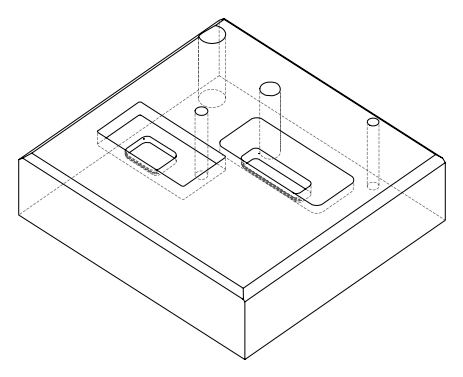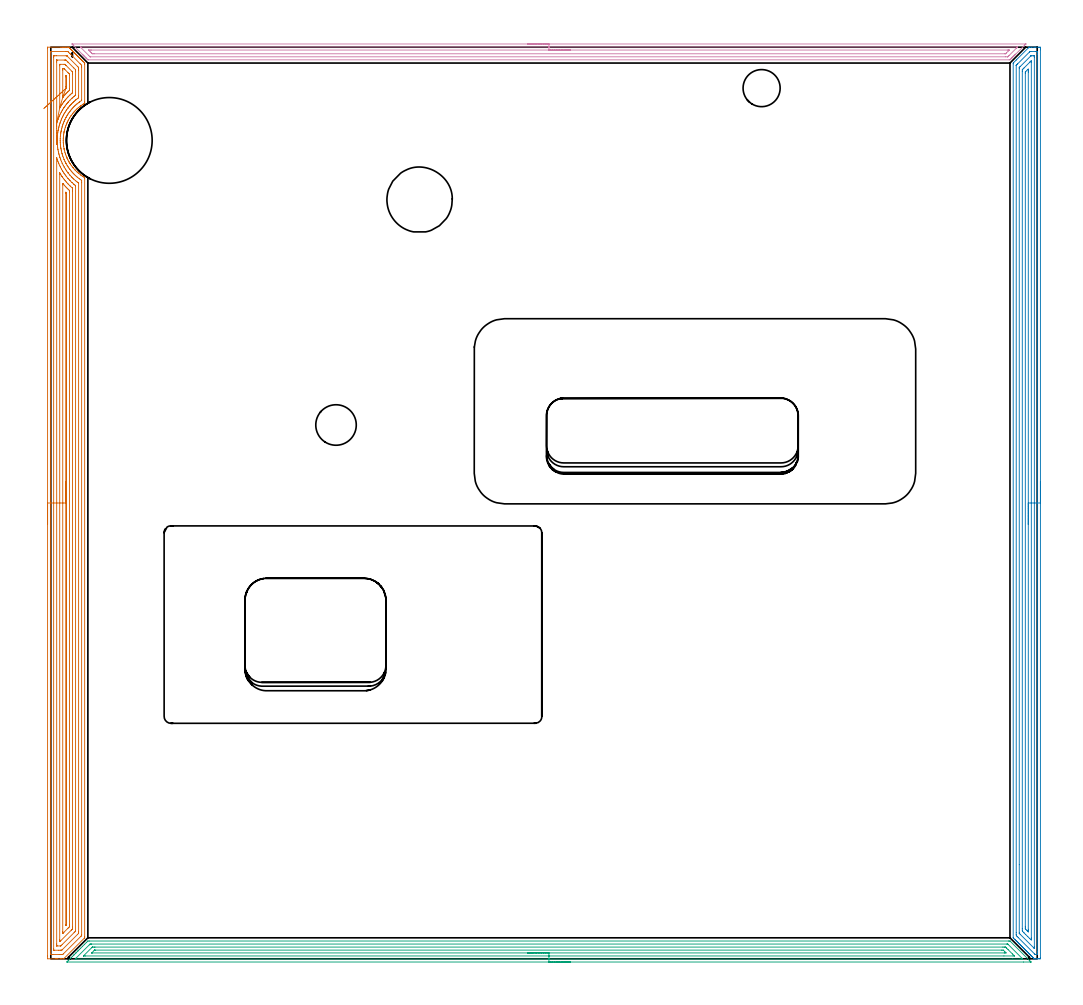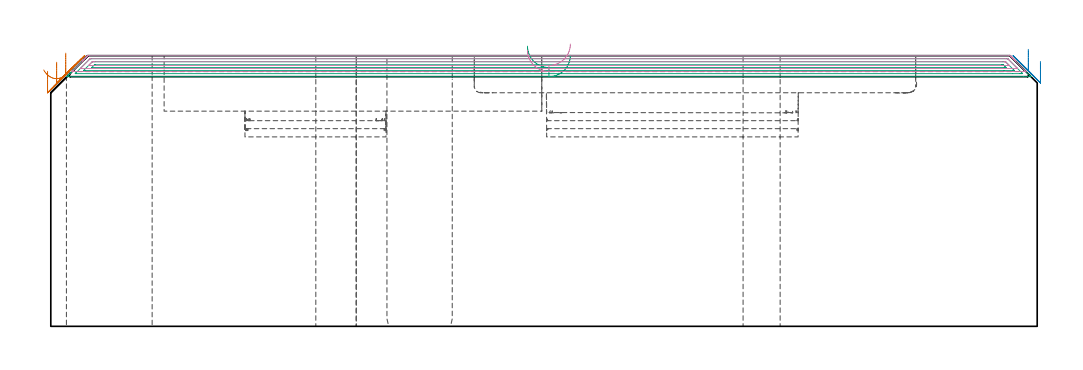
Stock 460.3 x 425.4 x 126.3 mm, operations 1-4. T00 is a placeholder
(PLAN: 18 operations, 12 tool changes, 221.5 min)
(1 AREA_MILL | FG_CHAMFER_SURFACE | UGT0205_001 | 23.14 min | 63670 mm3)
(2 AREA_MILL_1 | FG_CHAMFER_SURFACE_1 | UGT0205_001 | 17.01 min | 34304 mm3)
(3 AREA_MILL_2 | FG_CHAMFER_SURFACE_2 | UGT0205_001 | 14.31 min | 20992 mm3)
(4 AREA_MILL_3 | FG_CHAMFER_SURFACE_3 | UGT0205_001 | 10.72 min | 11897 mm3)
(5 MILL_RECTANGULAR_POCKET | POCKET_RECTANGULAR_STRAIGHT | UGT0201_010 | Follow Part, ap 4, ae 75% | 9.22 min | 151584 mm3)
(6 MILL_RECTANGULAR_POCKET_1 | POCKET_RECTANGULAR_STRAIGHT_1 | NXT0201_008 | Follow Part, ap 1.5, ae 75% | 129.02 min | 420146 mm3)
(7 MILL_RECTANGULAR_POCKET_2 | POCKET_RECTANGULAR_STRAIGHT_2 | UGT0201_010 | Follow Part, ap 4, ae 75% | 2.46 min | 38990 mm3)
(8 MILL_RECTANGULAR_POCKET_3 | POCKET_RECTANGULAR_STRAIGHT_3 | NXT0201_007 | Follow Part, ap 6.25, ae 75% | 6.86 min | 232476 mm3)
(9 MILL_THROUGH_HOLE_FROM_SOLID_MATERIAL | STEP1HOLE_3 | NXT0201_007 | Circular | 5.68 min | 91894 mm3)
(10 INDEXABLE_INSERT_DRILL_THROUGH_HOLE_FROM_SOLID | STEP1HOLE | NXT0302_035 | 0.52 min | 157582 mm3)
(11 SPOT_DRILL | STEP1HOLE_1 | NXT0321_9005460120000 | 0.03 min | 64 mm3)
(12 SPOT_DRILL_1 | STEP1HOLE_2 | NXT0321_9005460120000 | 0.05 min | 147 mm3)
(13 DRILL_BLIND_HOLE_INTO_CENTER | STEP1HOLE_1 | NXT0301_084 | 0.08 min | 1580 mm3)
(14 GUN_DRILL_THROUGH_HOLE | STEP1HOLE_1 | UGT0307_008 | 0.62 min | 10474 mm3)
(15 DRILL_TO_ENLARGE_THROUGH_HOLE | STEP1HOLE_1 | UGT0301_244 | 0.54 min | 17582 mm3)
(16 DRILL_BLIND_HOLE_INTO_CENTER_1 | STEP1HOLE_2 | NXT0301_084 | 0.08 min | 1410 mm3)
(17 GUN_DRILL_THROUGH_HOLE_1 | STEP1HOLE_2 | UGT0307_008 | 0.63 min | 10410 mm3)
(18 DRILL_TO_ENLARGE_THROUGH_HOLE_1 | STEP1HOLE_2 | UGT0301_257 | 0.54 min | 23330 mm3)
(TOOL UGT0205_001 | Chamfer Mill 20 x 3 x 45 deg. | D20 FL50 Z2)
(TOOL UGT0201_010 | End Mill 16 mm | D16 FL22 Z2)
(TOOL NXT0201_008 | ENDMILL 6mm [2P460-0600-NA 1630] | D6 FL26 Z6)
(TOOL NXT0201_007 | ENDMILL 25mm [R216.25-25050GCK54P 1620] | D25 R3 FL54 Z5)
(TOOL NXT0302_035 | Index. Insert Drill 40mm [880-D4000L40-05] | D40 PA176 FL200 Z2)
(TOOL NXT0321_9005460120000 | NC Spot Drill, 142deg, 12mm, Carbide, Uncoated | D12 PA142 FL30 Z2)
(TOOL NXT0301_084 | Carbide Drill 11.3mm [860.1-1130-034A1-MM 2214] | D11.3 PA140 FL55 Z2)
(TOOL UGT0307_008 | Gun Drill 11 mm | D11 PA130 FL24 Z1)
(TOOL UGT0301_244 | Twist Drill 17.3 mm | D17.3 PA118 FL130 Z2)
(TOOL UGT0301_257 | Twist Drill 18.9 mm | D18.9 PA118 FL135 Z2)
(OP 1 AREA_MILL)
G17 G21 G94 G90
T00 M6
G54
G17 G0 G90 X-1.5 Y202.7 S1061 M3
G43 Z136.3 H0
Z119.
G94 G1 Y202.738 Z118.128 F250.
Y202.852 Z117.264
Y203.041 Z116.412
Y203.303 Z115.58
Y203.637 Z114.774
Y204.04 Z114.
Y204.508 Z113.264
Y205.04 Z112.572
Y205.629 Z111.929
Y206.272 Z111.34
Y206.964 Z110.808
Y207.7 Z110.34
Y208.474 Z109.937
Y209.28 Z109.603
Y210.112 Z109.341
Y210.963 Z109.152
Y211.828 Z109.038
Y212.7 Z109.
Y424.787
X-1.498 Y425.398
X-1.497 Y425.399
X4.751 Y425.4 Z115.246
X5.364 Z115.858
X5.924 Z116.421
X6.257 Z116.753
X6.817 Z117.313
X7.15 Z117.645
X7.99 Z118.489
X8.016 Z118.515
X8.393 Y425.399 Z118.89
X8.418 Y425.382 Z118.917
X8.49 Y425.311 Z118.988
X8.705 Y425.096 Z119.204
X8.936 Y424.866 Z119.432
X9.014 Y424.787 Z119.513
X9.156 Y424.644 Z119.655
X9.234 Y424.568 Z119.73
X9.311 Y424.489 Z119.81
X9.454 Y424.347 Z119.953
X9.531 Y424.27 Z120.028
X9.609 Y424.192 Z120.108
X9.751 Y424.049 Z120.251
X9.829 Y423.973 Z120.325
X9.907 Y423.894 Z120.406
X10.049 Y423.751 Z120.548
X10.127 Y423.675 Z120.623
X10.204 Y423.596 Z120.703
X10.347 Y423.454 Z120.846
X10.424 Y423.377 Z120.921
X10.502 Y423.299 Z121.001
X10.644 Y423.156 Z121.144
X10.722 Y423.08 Z121.218
X10.8 Y423.001 Z121.299
X10.942 Y422.858 Z121.441
X11.02 Y422.782 Z121.516
X11.097 Y422.703 Z121.596
X11.24 Y422.561 Z121.739
X11.317 Y422.484 Z121.814
X11.395 Y422.406 Z121.894
X11.537 Y422.263 Z122.037
X11.615 Y422.187 Z122.111
X11.693 Y422.108 Z122.192
X11.835 Y421.965 Z122.334
X11.913 Y421.889 Z122.409
X11.99 Y421.81 Z122.489
X12.133 Y421.668 Z122.632
X12.21 Y421.591 Z122.707
X12.288 Y421.513 Z122.787
X12.43 Y421.37 Z122.93
X12.508 Y421.294 Z123.004
X12.586 Y421.215 Z123.085
X12.728 Y421.072 Z123.227
X12.806 Y420.996 Z123.302
X12.883 Y420.917 Z123.382
X13.026 Y420.775 Z123.525
X13.103 Y420.698 Z123.6
X13.181 Y420.62 Z123.68
X13.323 Y420.477 Z123.823
X13.401 Y420.401 Z123.897
X13.478 Y420.322 Z123.978
X13.621 Y420.179 Z124.12
X13.699 Y420.103 Z124.195
X13.776 Y420.024 Z124.275
X13.919 Y419.882 Z124.418
X13.996 Y419.805 Z124.493
X14.074 Y419.727 Z124.573
X14.216 Y419.584 Z124.716
X14.294 Y419.508 Z124.79
X14.371 Y419.429 Z124.871
X14.514 Y419.286 Z125.013
X14.592 Y419.21 Z125.088
X14.669 Y419.131 Z125.168
X14.812 Y418.989 Z125.311
X14.889 Y418.912 Z125.386
X14.967 Y418.834 Z125.466
X15.109 Y418.691 Z125.609
X15.187 Y418.615 Z125.683
X15.264 Y418.536 Z125.764
X15.785 Y418.014 Z126.284
X15.803 Y417.987 Z126.293
X15.8 Y417.649 Z126.3
Y417.643
Y399.783
X15.802 Y399.228 Z126.282
X15.635 Y399.12 Z126.135
X15.187 Y398.845 Z125.684
X15.125 Y398.808 Z125.624
X14.999 Y398.731 Z125.498
X14.871 Y398.645 Z125.37
X14.795 Y398.592 Z125.294
X14.294 Y398.244 Z124.791
X14.216 Y398.191 Z124.715
X13.982 Y398.029 Z124.481
X13.939 Y397.997 Z124.438
X13.847 Y397.929 Z124.344
X13.735 Y397.847 Z124.234
X13.721 Y397.836 Z124.22
X13.094 Y397.338 Z123.592
X12.623 Y396.942 Z123.121
X12.508 Y396.838 Z123.008
X12.431 Y396.768 Z122.93
X12.311 Y396.657 Z122.808
X12.206 Y396.562 Z122.703
X11.666 Y396.047 Z122.166
X11.317 Y395.686 Z121.815
X10.826 Y395.153 Z121.325
X10.722 Y395.031 Z121.22
X10.585 Y394.871 Z121.082
X10.428 Y394.689 Z120.926
X10.082 Y394.259 Z120.58
X9.539 Y393.538 Z120.038
X9.417 Y393.364 Z119.916
X8.827 Y392.47 Z119.326
X8.671 Y392.217 Z119.169
X8.651 Y392.184 Z119.149
X8.305 Y391.576 Z118.803
X8.043 Y391.078 Z118.543
X7.926 Y390.853 Z118.423
X7.84 Y390.69 Z118.339
X7.835 Y390.681 Z118.334
X7.762 Y390.533 Z118.26
X7.706 Y390.406 Z118.204
X7.628 Y390.23 Z118.126
X7.509 Y389.96 Z118.004
X7.432 Y389.787 Z117.928
X7.373 Y389.643 Z117.87
X7.322 Y389.513 Z117.817
X7.071 Y388.892 Z117.569
X6.874 Y388.353 Z117.372
X6.759 Y387.998 Z117.257
X6.5 Y387.104 Z117.
X6.279 Y386.209 Z116.778
X6.257 Y386.095 Z116.756
X6.247 Y386.043 Z116.745
X6.229 Y385.942 Z116.723
X6.145 Y385.524 Z116.643
X6.104 Y385.315 Z116.602
X5.985 Y384.592 Z116.483
X5.964 Y384.421 Z116.461
X5.898 Y383.709 Z116.388
X5.879 Y383.526 Z116.372
X5.86 Y383.21 Z116.352
X5.838 Y382.816 Z116.324
X5.825 Y382.632 Z116.316
X5.816 Y381.943 Z116.304
X5.812 Y381.737 Z116.305
X5.837 Y381.03 Z116.322
X5.84 Y380.843 Z116.333
X5.848 Y380.729 Z116.341
X5.891 Y380.137 Z116.382
X5.903 Y379.949 Z116.398
X5.939 Y379.578 Z116.438
X5.984 Y379.208 Z116.484
X6.008 Y379.054 Z116.507
X6.164 Y378.16 Z116.659
X6.221 Y377.905 Z116.712
X6.239 Y377.811 Z116.735
X6.257 Y377.723 Z116.755
X6.357 Y377.266 Z116.854
X6.59 Y376.371 Z117.088
X6.805 Y375.672 Z117.3
X6.852 Y375.513 Z117.35
X6.863 Y375.477 Z117.361
X6.901 Y375.376 Z117.399
X6.958 Y375.226 Z117.454
X7.202 Y374.571 Z117.701
X7.302 Y374.333 Z117.798
X7.373 Y374.16 Z117.871
X7.409 Y374.073 Z117.907
X7.488 Y373.886 Z117.983
X7.551 Y373.73 Z118.049
X7.569 Y373.688 Z118.067
X7.664 Y373.477 Z118.161
X7.682 Y373.44 Z118.179
X7.762 Y373.267 Z118.26
X8. Y372.794 Z118.499
X8.377 Y372.1 Z118.874
X8.486 Y371.899 Z118.985
X8.558 Y371.775 Z119.058
X8.65 Y371.616 Z119.15
X8.907 Y371.207 Z119.406
X9.033 Y371.005 Z119.532
X9.196 Y370.761 Z119.695
X9.282 Y370.63 Z119.781
X9.539 Y370.26 Z120.038
X9.647 Y370.111 Z120.147
X10.181 Y369.421 Z120.679
X10.339 Y369.216 Z120.839
X10.375 Y369.173 Z120.875
X10.427 Y369.109 Z120.927
X11.12 Y368.322 Z121.617
X11.218 Y368.215 Z121.715
X11.317 Y368.112 Z121.815
X12.002 Y367.427 Z122.499
X12.098 Y367.337 Z122.596
X12.206 Y367.237 Z122.703
X12.766 Y366.742 Z123.264
X12.954 Y366.577 Z123.449
X13.004 Y366.533 Z123.499
X13.095 Y366.458 Z123.591
X13.803 Y365.909 Z124.302
X13.982 Y365.77 Z124.482
X14.16 Y365.639 Z124.66
X14.513 Y365.393 Z125.013
X14.87 Y365.157 Z125.37
X15.179 Y364.961 Z125.679
X15.523 Y364.744 Z126.022
X15.633 Y364.679 Z126.133
X15.649 Y364.668 Z126.149
X15.805 Y364.569 Z126.295
X15.8 Y364.073 Z126.3
Y10.436
Y9.805 Z126.286
X15.654 Y9.653 Z126.152
X6.076 Y0.076 Z116.575
X6. Y0.01 Z116.495
X5.924 Y0. Z116.423
X5.811 Z116.31
X5.137 Z115.637
X4.471 Z114.966
X3.245 Z113.742
X2.685 Z113.179
X2.072 Z112.567
X-1.497 Y0.001 Z109.
X-1.5 Y1.226
Y212.7
X-0.086 Z110.414
X-0.085 Y423.092 Z110.415
X-0.084 Y423.184 Z110.416
X-0.079 Y423.367 Z110.421
X-0.075 Y423.392 Z110.425
X-0.068 Y423.394 Z110.432
X-0.044 Y423.397 Z110.456
X0.006 Y423.399 Z110.506
X7.15 Y423.4 Z117.65
X7.645 Y423.398 Z118.145
X7.843 Y423.394 Z118.343
X7.941 Y423.39 Z118.441
X8.043 Y423.295 Z118.543
X8.347 Y423.001 Z118.847
X8.936 Y422.414 Z119.436
X9.243 Y422.108 Z119.743
X13.707 Y417.643 Z124.207
X14.294 Y417.048 Z124.794
X14.364 Y416.974 Z124.864
X14.379 Y416.841 Z124.879
X14.382 Y416.75 Z124.882
X14.384 Y416.659 Z124.884
X14.386 Y415.857 Z124.886
X14.385 Y400.676 Z124.885
X14.384 Y400.586 Z124.884
X14.381 Y400.555 Z124.881
X14.377 Y400.538 Z124.877
X14.368 Y400.529 Z124.868
X14.294 Y400.473 Z124.794
X13.36 Y399.824 Z123.86
X13.303 Y399.783 Z123.803
X12.855 Y399.436 Z123.355
X12.508 Y399.163 Z123.008
X12.357 Y399.041 Z122.857
X12.174 Y398.89 Z122.674
X11.875 Y398.63 Z122.375
X11.615 Y398.399 Z122.115
X11.405 Y398.207 Z121.905
X11.182 Y397.997 Z121.682
X10.949 Y397.77 Z121.449
X10.722 Y397.542 Z121.222
X10.506 Y397.32 Z121.006
X10.302 Y397.104 Z120.802
X10.077 Y396.856 Z120.577
X9.829 Y396.578 Z120.329
X9.659 Y396.381 Z120.159
X9.515 Y396.211 Z120.015
X9.258 Y395.889 Z119.758
X8.936 Y395.479 Z119.436
X8.866 Y395.388 Z119.366
X8.814 Y395.318 Z119.314
X8.491 Y394.87 Z118.991
X8.183 Y394.425 Z118.683
X8.148 Y394.372 Z118.648
X8.043 Y394.212 Z118.543
X7.778 Y393.797 Z118.278
X7.613 Y393.532 Z118.113
X7.442 Y393.24 Z117.942
X7.15 Y392.73 Z117.65
X7.047 Y392.536 Z117.547
X6.644 Y391.746 Z117.144
X6.521 Y391.482 Z117.021
X6.257 Y390.906 Z116.757
X6.241 Y390.869 Z116.741
X6.234 Y390.853 Z116.734
X5.985 Y390.232 Z116.485
X5.879 Y389.96 Z116.379
X5.739 Y389.585 Z116.239
X5.553 Y389.067 Z116.053
X5.526 Y388.986 Z116.026
X5.364 Y388.458 Z115.864
X5.301 Y388.237 Z115.801
X5.283 Y388.174 Z115.783
X5.114 Y387.531 Z115.614
X5.05 Y387.281 Z115.55
X4.938 Y386.814 Z115.438
X4.849 Y386.388 Z115.349
X4.814 Y386.216 Z115.314
X4.787 Y386.072 Z115.287
X4.685 Y385.495 Z115.185
X4.654 Y385.312 Z115.154
X4.604 Y384.983 Z115.104
X4.555 Y384.602 Z115.055
X4.546 Y384.527 Z115.046
X4.471 Y383.761 Z114.971
X4.467 Y383.713 Z114.967
X4.417 Y382.87 Z114.917
X4.415 Y382.816 Z114.915
X4.398 Y381.996 Z114.898
Y381.923
X4.414 Y381.087 Z114.914
X4.416 Y381.03 Z114.916
X4.465 Y380.143 Z114.965
X4.471 Y380.057 Z114.971
X4.548 Y379.244 Z115.048
X4.557 Y379.158 Z115.057
X4.617 Y378.73 Z115.117
X4.675 Y378.351 Z115.175
X4.693 Y378.24 Z115.193
X4.717 Y378.105 Z115.217
X4.842 Y377.458 Z115.342
X4.941 Y376.988 Z115.441
X5.038 Y376.565 Z115.538
X5.231 Y375.805 Z115.731
X5.268 Y375.672 Z115.768
X5.364 Y375.342 Z115.864
X5.541 Y374.779 Z116.041
X5.627 Y374.516 Z116.127
X5.865 Y373.886 Z116.365
X6.189 Y373.061 Z116.689
X6.217 Y372.993 Z116.717
X6.257 Y372.9 Z116.757
X6.621 Y372.1 Z117.121
X6.994 Y371.363 Z117.494
X7.078 Y371.207 Z117.578
X7.15 Y371.078 Z117.65
X7.585 Y370.314 Z118.085
X8.043 Y369.581 Z118.543
X8.147 Y369.421 Z118.647
X8.36 Y369.104 Z118.86
X8.782 Y368.528 Z119.282
X8.936 Y368.326 Z119.436
X9.481 Y367.635 Z119.981
X9.829 Y367.233 Z120.329
X10.263 Y366.742 Z120.763
X10.722 Y366.268 Z121.222
X11.141 Y365.849 Z121.641
X11.615 Y365.412 Z122.115
X12.128 Y364.956 Z122.628
X12.508 Y364.642 Z123.008
X13.245 Y364.063 Z123.745
X13.401 Y363.948 Z123.901
X13.81 Y363.654 Z124.31
X14.294 Y363.319 Z124.794
X14.379 Y363.256 Z124.879
X14.382 Y363.17 Z124.882
X14.384 Y363.08 Z124.884
X14.386 Y362.277 Z124.886
Y362.185
Y11.237
X14.379 Y10.845 Z124.879
X14.355 Y10.816 Z124.855
X14.294 Y10.748 Z124.794
X14.14 Y10.59 Z124.64
X13.986 Y10.436 Z124.486
X5.949 Y2.399 Z116.449
X5.653 Y2.11 Z116.153
X5.557 Y2.019 Z116.057
X5.364 Y2.01 Z115.864
X4.868 Y2.002 Z115.368
X4.471 Y2.001 Z114.971
X3.977 Y2. Z114.477
X0.899 Z111.399
X0.405 Z110.905
X0.006 Y2.004 Z110.506
X-0.05 Y2.007 Z110.45
X-0.079 Y2.01 Z110.421
X-0.086 Y2.399 Z110.414
Y212.7
X1.328 Z111.828
X1.329 Y420.785 Z111.829
X1.331 Y421.215 Z111.831
X1.333 Y421.33 Z111.833
X1.335 Y421.38 Z111.835
X1.422 Y421.39 Z111.922
X1.609 Y421.398 Z112.109
X1.792 Y421.399 Z112.292
X2.5 Y421.4 Z113.
X7.15 Y421.399 Z117.65
X7.335 Y421.397 Z117.835
X7.458 Y421.393 Z117.958
X7.5 Y421.389 Z118.
X7.516 Y421.377 Z118.016
X7.551 Y421.347 Z118.051
X7.686 Y421.215 Z118.186
X12.508 Y416.392 Z123.008
X12.774 Y416.121 Z123.274
X12.906 Y415.983 Z123.406
X12.964 Y415.918 Z123.464
X12.966 Y415.857 Z123.466
X12.97 Y415.395 Z123.47
X12.971 Y414.964 Z123.471
Y414.5
Y402.925
X12.97 Y402.462 Z123.47
X12.968 Y402.002 Z123.468
X12.964 Y401.79 Z123.464
X12.667 Y401.569 Z123.167
X12.508 Y401.447 Z123.008
X12.075 Y401.109 Z122.575
X11.615 Y400.746 Z122.115
X11.576 Y400.715 Z122.076
X11.53 Y400.676 Z122.03
X11.098 Y400.3 Z121.598
X10.722 Y399.966 Z121.222
X10.626 Y399.879 Z121.126
X10.525 Y399.783 Z121.025
X10.173 Y399.439 Z120.673
X9.829 Y399.099 Z120.329
X9.725 Y398.994 Z120.225
X9.626 Y398.89 Z120.126
X9.297 Y398.529 Z119.797
X8.936 Y398.131 Z119.436
X8.873 Y398.06 Z119.373
X8.82 Y397.997 Z119.32
X8.471 Y397.569 Z118.971
X8.095 Y397.104 Z118.595
X8.072 Y397.075 Z118.572
X8.043 Y397.035 Z118.543
X7.441 Y396.211 Z117.941
X7.15 Y395.786 Z117.65
X6.963 Y395.505 Z117.463
X6.842 Y395.318 Z117.342
X6.617 Y394.958 Z117.117
X6.296 Y394.425 Z116.796
X6.281 Y394.401 Z116.781
X6.257 Y394.357 Z116.757
X5.967 Y393.822 Z116.467
X5.813 Y393.532 Z116.313
X5.66 Y393.236 Z116.16
X5.364 Y392.651 Z115.864
X5.36 Y392.643 Z115.86
X5.089 Y392.021 Z115.589
X4.971 Y391.746 Z115.471
X4.825 Y391.392 Z115.325
X4.609 Y390.853 Z115.109
X4.57 Y390.754 Z115.07
X4.471 Y390.488 Z114.971
X4.334 Y390.097 Z114.834
X4.289 Y389.96 Z114.789
X4.121 Y389.417 Z114.621
X4.017 Y389.067 Z114.517
X3.921 Y388.724 Z114.421
X3.772 Y388.174 Z114.272
X3.732 Y388.02 Z114.232
X3.578 Y387.394 Z114.078
X3.559 Y387.3 Z114.059
X3.555 Y387.281 Z114.055
X3.415 Y386.551 Z113.915
X3.385 Y386.388 Z113.885
X3.284 Y385.79 Z113.784
X3.236 Y385.495 Z113.736
X3.173 Y385.007 Z113.673
X3.131 Y384.602 Z113.631
X3.092 Y384.195 Z113.592
X3.054 Y383.709 Z113.554
X3.032 Y383.362 Z113.532
X3.005 Y382.816 Z113.505
X2.996 Y382.505 Z113.496
X2.988 Y381.923 Z113.488
X2.991 Y381.617 Z113.491
X3.006 Y381.03 Z113.506
X3.02 Y380.695 Z113.52
X3.052 Y380.137 Z113.552
X3.08 Y379.742 Z113.58
X3.126 Y379.244 Z113.626
X3.177 Y378.752 Z113.677
X3.229 Y378.351 Z113.729
X3.333 Y377.703 Z113.833
X3.378 Y377.458 Z113.878
X3.541 Y376.602 Z114.041
X3.549 Y376.565 Z114.049
X3.578 Y376.432 Z114.078
X3.762 Y375.672 Z114.262
X3.823 Y375.427 Z114.323
X4.003 Y374.779 Z114.503
X4.182 Y374.175 Z114.682
X4.277 Y373.886 Z114.777
X4.471 Y373.323 Z114.971
X4.594 Y372.993 Z115.094
X4.671 Y372.793 Z115.171
X4.956 Y372.1 Z115.456
X5.319 Y371.252 Z115.819
X5.339 Y371.207 Z115.839
X5.364 Y371.155 Z115.864
X5.792 Y370.314 Z116.292
X6.257 Y369.449 Z116.757
X6.272 Y369.421 Z116.772
X6.292 Y369.386 Z116.792
X6.817 Y368.528 Z117.317
X7.15 Y368.013 Z117.65
X7.409 Y367.635 Z117.909
X8.043 Y366.766 Z118.543
X8.061 Y366.742 Z118.561
X8.126 Y366.659 Z118.626
X8.79 Y365.849 Z119.29
X8.936 Y365.68 Z119.436
X9.592 Y364.956 Z120.092
X9.829 Y364.71 Z120.329
X10.152 Y364.386 Z120.652
X10.483 Y364.063 Z120.983
X10.722 Y363.845 Z121.222
X11.48 Y363.17 Z121.98
X11.615 Y363.059 Z122.115
X12.181 Y362.604 Z122.681
X12.508 Y362.351 Z123.008
X12.605 Y362.277 Z123.105
X12.801 Y362.128 Z123.301
X12.926 Y362.031 Z123.426
X12.965 Y361.996 Z123.465
X12.967 Y361.986 Z123.467
X12.97 Y361.929 Z123.47
X12.971 Y361.814 Z123.471
Y12.652
X12.969 Y12.222 Z123.469
X12.967 Y11.991 Z123.467
X12.965 Y11.879 Z123.465
X12.909 Y11.821 Z123.409
X12.43 Y11.329 Z122.93
X5.285 Y4.185 Z115.785
X5.121 Y4.032 Z115.621
X4.841 Y4.01 Z115.341
X4.654 Y4.002 Z115.154
X4.471 Y4.001 Z114.971
X3.763 Y4. Z114.263
X1.607 Y4.001 Z112.107
X1.484 Y4.003 Z111.984
X1.385 Y4.009 Z111.885
X1.335 Y4.013 Z111.835
X1.334 Y4.032 Z111.834
X1.331 Y4.185 Z111.831
X1.329 Y4.648 Z111.829
X1.328 Y212.7 Z111.828
X2.743 Z113.243
Y372.935
X2.744 Y373.612 Z113.244
X2.745 Y373.826 Z113.245
X2.746 Y373.825 Z113.246
X3.011 Y372.993 Z113.511
X3.085 Y372.774 Z113.585
X3.181 Y372.497 Z113.681
X3.332 Y372.1 Z113.832
X3.578 Y371.464 Z114.078
X3.682 Y371.207 Z114.182
X3.754 Y371.031 Z114.254
X4.072 Y370.314 Z114.572
X4.197 Y370.039 Z114.697
X4.471 Y369.475 Z114.971
X4.498 Y369.421 Z114.998
X4.525 Y369.367 Z115.025
X4.981 Y368.528 Z115.481
X5.364 Y367.849 Z115.864
X5.49 Y367.635 Z115.99
X5.678 Y367.321 Z116.178
X6.054 Y366.742 Z116.554
X6.257 Y366.441 Z116.757
X6.684 Y365.849 Z117.184
X7.15 Y365.224 Z117.65
X7.361 Y364.956 Z117.861
X8.043 Y364.126 Z118.543
X8.097 Y364.063 Z118.597
X8.582 Y363.524 Z119.082
X8.915 Y363.17 Z119.415
X8.936 Y363.149 Z119.436
X9.824 Y362.277 Z120.324
X9.894 Y362.212 Z120.394
X10.722 Y361.482 Z121.222
X10.835 Y361.384 Z121.335
X11.222 Y361.068 Z121.722
X11.517 Y360.827 Z122.017
X11.551 Y360.779 Z122.051
X11.552 Y360.757 Z122.052
X11.557 Y360.549 Z122.057
X11.556 Y13.174 Z122.056
Y13.115
X11.55 Y12.911 Z122.05
X11.416 Y12.772 Z121.916
X11.243 Y12.594 Z121.743
X10.873 Y12.222 Z121.373
X5.364 Y6.713 Z115.864
X4.992 Y6.343 Z115.492
X4.817 Y6.172 Z115.317
X4.677 Y6.037 Z115.177
X4.631 Y6.01 Z115.131
X4.442 Y6. Z114.942
X2.924 Y6.001 Z113.424
X2.82 Y6.003 Z113.32
X2.769 Y6.007 Z113.269
X2.749 Y6.01 Z113.249
X2.743 Y6.864 Z113.243
Y212.7
X4.157 Z114.657
Y366.163
X4.158 Y366.742 Z114.658
X4.159 Y366.754 Z114.659
X4.17 Y366.742 Z114.67
X4.471 Y366.247 Z114.971
X4.719 Y365.849 Z115.219
X5.156 Y365.165 Z115.656
X5.3 Y364.956 Z115.8
X5.364 Y364.867 Z115.864
X5.959 Y364.063 Z116.459
X6.257 Y363.671 Z116.757
X6.662 Y363.17 Z117.162
X7.15 Y362.583 Z117.65
X7.422 Y362.277 Z117.922
X8.043 Y361.606 Z118.543
X8.259 Y361.384 Z118.759
X8.936 Y360.723 Z119.436
X9.18 Y360.491 Z119.68
X9.994 Y359.763 Z120.494
X10.085 Y359.68 Z120.585
X10.131 Y359.636 Z120.631
X10.136 Y359.598 Z120.636
X10.14 Y359.287 Z120.64
X10.142 Y358.705 Z120.642
X10.143 Y358.391 Z120.643
X10.142 Y14.901 Z120.642
X10.141 Y14.589 Z120.641
X10.136 Y14.008 Z120.636
X10.127 Y13.937 Z120.627
X10.081 Y13.885 Z120.581
X10.018 Y13.819 Z120.518
X9.829 Y13.628 Z120.329
X9.573 Y13.371 Z120.073
X4.661 Y8.46 Z115.161
X4.471 Y8.273 Z114.971
X4.209 Y8.019 Z114.709
X4.167 Y8.011 Z114.667
X4.164 Y8.031 Z114.664
X4.16 Y8.068 Z114.66
X4.157 Y8.65 Z114.657
Y8.964
Y212.7
X5.571 Z116.071
Y361.177
X5.572 Y361.384 Z116.072
X5.577 Y361.813 Z116.077
X5.578 Y361.831 Z116.078
X5.605 Y361.802 Z116.105
X5.672 Y361.725 Z116.172
X5.785 Y361.591 Z116.285
X5.958 Y361.384 Z116.458
X6.257 Y361.032 Z116.757
X6.744 Y360.491 Z117.244
X7.15 Y360.055 Z117.65
X7.599 Y359.598 Z118.099
X8.043 Y359.166 Z118.543
X8.525 Y358.705 Z119.025
X8.708 Y358.531 Z119.208
X8.722 Y358.488 Z119.222
X8.725 Y358.447 Z119.225
X8.727 Y358.362 Z119.227
X8.729 Y358.019 Z119.229
Y357.812
Y15.794
X8.727 Y15.11 Z119.227
X8.724 Y15.006 Z119.224
X8.722 Y14.984 Z119.222
X8.706 Y14.964 Z119.206
X8.651 Y14.901 Z119.151
X8.348 Y14.596 Z118.848
X8.043 Y14.29 Z118.543
X6.116 Y12.363 Z116.616
X5.974 Y12.222 Z116.474
X5.782 Y12.037 Z116.282
X5.663 Y11.923 Z116.163
X5.578 Y11.86 Z116.078
X5.574 Y12.012 Z116.074
X5.572 Y12.222 Z116.072
X5.571 Y12.663 Z116.071
Y212.7
X6.985 Z117.485
X6.986 Y357.083 Z117.486
X6.987 Y357.248 Z117.487
X6.992 Y357.577 Z117.492
X7. Y357.733 Z117.5
X7.051 Y357.686 Z117.551
X7.15 Y357.586 Z117.65
X7.308 Y357.408 Z117.808
X7.312 Y357.084 Z117.812
X7.314 Y356.919 Z117.814
Y16.523
X7.312 Y16.358 Z117.812
X7.308 Y16.033 Z117.808
X7.15 Y15.85 Z117.65
X7.123 Y15.821 Z117.623
X7.097 Y15.794 Z117.597
X7.047 Y15.745 Z117.547
X7.029 Y15.729 Z117.529
X7.001 Y15.71 Z117.501
X6.991 Y15.707 Z117.491
X6.99 Y15.721 Z117.49
X6.986 Y15.794 Z117.486
X6.985 Y15.881 Z117.485
Y15.959
Y212.7
Y213.572 Z117.523
Y214.436 Z117.637
Y215.288 Z117.826
Y216.12 Z118.088
Y216.926 Z118.422
Y217.7 Z118.825
Y218.436 Z119.294
Y219.128 Z119.825
Y219.771 Z120.414
Y220.36 Z121.057
Y220.891 Z121.75
Y221.36 Z122.485
Y221.763 Z123.259
Y222.097 Z124.065
Y222.359 Z124.897
Y222.548 Z125.749
Y222.662 Z126.614
Y222.7 Z127.485
G0 Z136.3
X2.743 Y379.96
Z123.243
G1 Y379.998 Z122.371
Y380.112 Z121.506
Y380.301 Z120.654
Y380.563 Z119.822
Y380.897 Z119.016
Y381.3 Z118.243
Y381.768 Z117.507
Y382.3 Z116.815
Y382.889 Z116.172
Y383.532 Z115.582
Y384.224 Z115.051
Y384.96 Z114.582
Y385.734 Z114.18
Y386.54 Z113.846
Y387.372 Z113.583
Y388.224 Z113.395
Y389.088 Z113.281
Y389.96 Z113.243
Y418.536
X2.748 Y419.366 Z113.248
X2.749 Y419.389 Z113.249
X2.769 Y419.392 Z113.269
X2.822 Y419.396 Z113.322
X2.93 Y419.399 Z113.43
X6.286 Y419.4 Z116.786
X6.718 Y419.397 Z117.218
X6.934 Y419.393 Z117.434
X7.04 Y419.39 Z117.54
X7.15 Y419.29 Z117.65
X7.915 Y418.536 Z118.415
X8.043 Y418.408 Z118.543
X10.722 Y415.729 Z121.222
X11.483 Y414.964 Z121.983
X11.534 Y414.906 Z122.034
X11.55 Y414.881 Z122.05
X11.552 Y414.859 Z122.052
X11.555 Y414.755 Z122.055
X11.557 Y414.546 Z122.057
Y414.129
Y403.355
X11.553 Y403.146 Z122.053
X11.55 Y403.043 Z122.05
X11.546 Y402.998 Z122.046
X11.509 Y402.966 Z122.009
X11.29 Y402.787 Z121.79
X10.888 Y402.462 Z121.388
X10.797 Y402.387 Z121.297
X10.722 Y402.322 Z121.222
X10.321 Y401.97 Z120.821
X9.868 Y401.569 Z120.368
X9.848 Y401.55 Z120.348
X8.945 Y400.667 Z119.445
X8.131 Y399.783 Z118.631
X8.09 Y399.736 Z118.59
X8.043 Y399.682 Z118.543
X7.683 Y399.25 Z118.183
X7.387 Y398.89 Z117.887
X7.282 Y398.758 Z117.782
X7.15 Y398.586 Z117.65
X6.71 Y397.997 Z117.21
X6.52 Y397.734 Z117.02
X6.257 Y397.362 Z116.757
X6.152 Y397.209 Z116.652
X6.083 Y397.104 Z116.583
X5.802 Y396.666 Z116.302
X5.513 Y396.211 Z116.013
X5.364 Y395.965 Z115.864
X5.128 Y395.554 Z115.628
X4.996 Y395.318 Z115.496
X4.812 Y394.977 Z115.312
X4.519 Y394.425 Z115.019
X4.502 Y394.394 Z115.002
X4.471 Y394.331 Z114.971
X4.211 Y393.792 Z114.711
X4.09 Y393.532 Z114.59
X3.933 Y393.177 Z114.433
X3.699 Y392.639 Z114.199
X3.664 Y392.553 Z114.164
X3.578 Y392.343 Z114.078
X3.409 Y391.915 Z113.909
X3.343 Y391.746 Z113.843
X3.297 Y391.623 Z113.797
X3.167 Y391.264 Z113.667
X3.022 Y390.853 Z113.522
X2.979 Y390.727 Z113.479
X2.939 Y390.599 Z113.439
X2.743 Y389.96 Z113.243
X4.164 Y397.074 Z114.664
X4.16 Y397.104 Z114.66
X4.159 Y397.131 Z114.659
X4.157 Y397.418 Z114.657
Y416.75
X4.158 Y417.063 Z114.658
X4.162 Y417.377 Z114.662
X4.164 Y417.39 Z114.664
X4.168 Y417.394 Z114.668
X4.187 Y417.398 Z114.687
X4.227 Y417.399 Z114.727
X4.309 Y417.4 Z114.809
X6.257 Y417.398 Z116.757
X6.504 Y417.396 Z117.004
X6.579 Y417.39 Z117.079
X6.84 Y417.15 Z117.34
X7.047 Y416.952 Z117.547
X7.15 Y416.851 Z117.65
X9.931 Y414.071 Z120.431
X10.032 Y413.966 Z120.532
X10.098 Y413.895 Z120.598
X10.136 Y413.85 Z120.636
X10.138 Y413.834 Z120.638
X10.141 Y413.759 Z120.641
X10.143 Y413.178 Z120.643
Y412.864
Y405.141
X10.142 Y404.828 Z120.642
X10.137 Y404.248 Z120.637
X10.136 Y404.175 Z120.636
X10.085 Y404.125 Z120.585
X10.016 Y404.061 Z120.516
X9.829 Y403.896 Z120.329
X9.541 Y403.643 Z120.041
X9.218 Y403.355 Z119.718
X9.072 Y403.219 Z119.572
X8.936 Y403.091 Z119.436
X8.617 Y402.781 Z119.117
X8.291 Y402.462 Z118.791
X8.168 Y402.337 Z118.668
X8.043 Y402.206 Z118.543
X7.735 Y401.877 Z118.235
X7.451 Y401.569 Z117.951
X7.309 Y401.41 Z117.809
X7.15 Y401.229 Z117.65
X6.896 Y400.93 Z117.396
X6.684 Y400.676 Z117.184
X6.493 Y400.44 Z116.993
X6.257 Y400.141 Z116.757
X6.101 Y399.939 Z116.601
X5.984 Y399.783 Z116.484
X5.722 Y399.425 Z116.222
X5.364 Y398.934 Z115.864
X5.334 Y398.89 Z115.834
X4.989 Y398.372 Z115.489
X4.741 Y397.997 Z115.241
X4.636 Y397.832 Z115.136
X4.471 Y397.569 Z114.971
X4.296 Y397.279 Z114.796
X4.19 Y397.104 Z114.69
X4.164 Y397.074 Z114.664
X5.585 Y401.991 Z116.085
X5.578 Y402.041 Z116.078
X5.574 Y402.252 Z116.074
X5.572 Y402.462 Z116.072
X5.571 Y402.669 Z116.071
Y414.756
X5.573 Y414.964 Z116.073
X5.576 Y415.307 Z116.076
X5.578 Y415.383 Z116.078
X5.676 Y415.39 Z116.176
X5.824 Y415.397 Z116.324
X6.039 Y415.393 Z116.539
X6.146 Y415.39 Z116.646
X6.257 Y415.285 Z116.757
X6.586 Y414.964 Z117.086
X8.043 Y413.509 Z118.543
X8.372 Y413.178 Z118.872
X8.701 Y412.839 Z119.201
X8.722 Y412.809 Z119.222
X8.725 Y412.791 Z119.225
X8.727 Y412.749 Z119.227
X8.728 Y412.664 Z119.228
X8.729 Y412.492 Z119.229
X8.728 Y406.034 Z119.228
X8.724 Y405.353 Z119.224
X8.722 Y405.301 Z119.222
X8.692 Y405.269 Z119.192
X8.563 Y405.141 Z119.063
X8.295 Y404.889 Z118.795
X8.043 Y404.651 Z118.543
X7.838 Y404.453 Z118.338
X7.628 Y404.248 Z118.128
X7.391 Y404.007 Z117.891
X7.15 Y403.758 Z117.65
X6.954 Y403.551 Z117.454
X6.772 Y403.355 Z117.272
X6.528 Y403.084 Z117.028
X6.257 Y402.778 Z116.757
X5.985 Y402.462 Z116.485
X5.667 Y402.081 Z116.167
X5.585 Y401.991 Z116.085
X7.051 Y406.133 Z117.551
X6.992 Y406.164 Z117.492
X6.99 Y406.194 Z117.49
X6.986 Y406.927 Z117.486
X6.985 Y407.091 Z117.485
X6.986 Y411.556 Z117.486
X6.987 Y411.721 Z117.487
X6.992 Y412.05 Z117.492
X6.998 Y412.094 Z117.498
X7.018 Y412.077 Z117.518
X7.069 Y412.031 Z117.569
X7.15 Y411.951 Z117.65
X7.287 Y411.807 Z117.787
X7.301 Y411.79 Z117.801
X7.308 Y411.752 Z117.808
X7.311 Y411.666 Z117.811
X7.314 Y411.557 Z117.814
Y411.392
X7.315 Y411.227 Z117.815
Y406.927
X7.314 Y406.762 Z117.814
Y406.598
X7.311 Y406.488 Z117.811
X7.308 Y406.402 Z117.808
X7.302 Y406.371 Z117.802
X7.29 Y406.358 Z117.79
X7.15 Y406.222 Z117.65
X7.051 Y406.133 Z117.551
X6.516 Y405.646 Z117.063
X5.951 Y405.133 Z116.64
X5.362 Y404.597 Z116.286
X4.751 Y404.043 Z116.001
X4.125 Y403.473 Z115.79
X3.487 Y402.894 Z115.654
X2.843 Y402.309 Z115.593
X2.197 Y401.722 Z115.608
X1.555 Y401.139 Z115.699
X0.921 Y400.563 Z115.865
X0.301 Y399.999 Z116.106
X-0.302 Y399.451 Z116.418
X-0.882 Y398.924 Z116.801
X-1.436 Y398.421 Z117.25
X-1.958 Y397.946 Z117.763
X-2.446 Y397.503 Z118.335
X-2.894 Y397.096 Z118.963
X-3.3 Y396.726 Z119.64
G0 Z136.3
M5
M2
(OP 2 AREA_MILL_1)
G17 G21 G94 G90
T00 M6
G54
G17 G0 G90 X461.8 Y222.7 S1061 M3
G43 Z136.3 H0
Z123.6
G94 G1 Y222.662 Z122.729 F250.
Y222.548 Z121.864
Y222.359 Z121.012
Y222.097 Z120.18
Y221.763 Z119.374
Y221.36 Z118.6
Y220.892 Z117.864
Y220.36 Z117.172
Y219.771 Z116.529
Y219.128 Z115.94
Y218.436 Z115.409
Y217.7 Z114.94
Y216.926 Z114.537
Y216.12 Z114.203
Y215.288 Z113.941
Y214.436 Z113.752
Y213.572 Z113.638
Y212.7 Z113.6
Y0.613
X461.798 Y0.45 Z113.602
X461.791 Y0.002 Z113.605
X461.564 Y0. Z113.832
X461.233 Z114.163
X460.675 Z114.721
X460.343 Z115.052
X459.679 Z115.72
X459.284 Z116.115
X459.032 Y0.002 Z116.361
X458.889 Y0.01 Z116.503
X458.841 Y0.056 Z116.553
X458.732 Y0.167 Z116.665
X458.564 Y0.333 Z116.831
X458.397 Y0.502 Z117.001
X458.286 Y0.613 Z117.112
X458.119 Y0.778 Z117.276
X457.953 Y0.945 Z117.444
X457.839 Y1.06 Z117.558
X457.674 Y1.223 Z117.721
X457.51 Y1.389 Z117.888
X457.393 Y1.506 Z118.005
X457.229 Y1.668 Z118.165
X457.067 Y1.832 Z118.331
X456.946 Y1.953 Z118.451
X456.785 Y2.113 Z118.61
X456.624 Y2.275 Z118.774
X456.5 Y2.399 Z118.898
X456.34 Y2.558 Z119.055
X456.181 Y2.718 Z119.217
X456.053 Y2.846 Z119.344
X455.895 Y3.003 Z119.5
X455.737 Y3.161 Z119.66
X455.607 Y3.292 Z119.791
X455.45 Y3.448 Z119.945
X455.294 Y3.605 Z120.104
X455.16 Y3.739 Z120.237
X455.005 Y3.893 Z120.39
X454.851 Y4.048 Z120.547
X454.714 Y4.185 Z120.684
X454.56 Y4.337 Z120.835
X454.408 Y4.491 Z120.99
X454.267 Y4.632 Z121.13
X454.115 Y4.782 Z121.28
X453.965 Y4.934 Z121.433
X453.821 Y5.078 Z121.577
X453.671 Y5.227 Z121.725
X453.521 Y5.378 Z121.876
X453.374 Y5.525 Z122.023
X453.226 Y5.672 Z122.17
X453.078 Y5.821 Z122.32
X452.928 Y5.971 Z122.47
X452.781 Y6.117 Z122.615
X452.635 Y6.264 Z122.763
X452.481 Y6.418 Z122.916
X452.336 Y6.562 Z123.06
X452.192 Y6.707 Z123.206
X452.035 Y6.864 Z123.363
X451.891 Y7.007 Z123.504
X451.748 Y7.15 Z123.649
X451.588 Y7.311 Z123.809
X451.446 Y7.452 Z123.949
X451.305 Y7.594 Z124.092
X451.142 Y7.757 Z124.256
X451.001 Y7.897 Z124.394
X450.862 Y8.037 Z124.536
X450.695 Y8.204 Z124.702
X450.557 Y8.341 Z124.839
X450.419 Y8.48 Z124.979
X450.249 Y8.65 Z125.149
X450.112 Y8.786 Z125.284
X449.976 Y8.923 Z125.422
X449.802 Y9.097 Z125.595
X449.356 Y9.543 Z126.042
X449.17 Y9.732 Z126.226
X449.096 Y9.813 Z126.296
X449.1 Y9.985 Z126.3
Y417.643
X449.105 Y418.003 Z126.291
X449.232 Y418.133 Z126.165
X450.528 Y419.429 Z124.871
X456.184 Y425.085 Z119.215
X456.34 Y425.241 Z119.057
X456.484 Y425.382 Z118.914
X456.508 Y425.397 Z118.89
X456.562 Y425.4 Z118.836
X456.575 Z118.823
X457.674 Z117.72
X458.896 Z116.501
X459.454 Z115.94
X460.954 Z114.442
X461.233 Y425.398 Z114.163
X461.791 Y425.392 Z113.605
X461.793 Y425.349 Z113.604
X461.798 Y424.787 Z113.602
X461.8 Y424.218 Z113.6
Y212.7
X460.386 Z115.014
Y3.25
X460.383 Y2.399 Z115.017
X460.381 Y2.361 Z115.019
X460.343 Y2.01 Z115.057
X459.846 Y2.005 Z115.554
X459.454 Y2.01 Z115.946
X459.331 Y2.031 Z116.069
X459.205 Y2.152 Z116.195
X458.952 Y2.399 Z116.448
X451.446 Y9.904 Z123.954
X450.917 Y10.436 Z124.483
X450.557 Y10.805 Z124.843
X450.518 Y11.329 Z124.882
X450.516 Y11.37 Z124.884
X450.514 Y12.222 Z124.886
Y416.792
X450.515 Y416.835 Z124.885
X450.52 Y416.919 Z124.88
X450.523 Y416.962 Z124.877
X450.531 Y416.974 Z124.869
X450.557 Y417.004 Z124.843
X450.874 Y417.324 Z124.526
X451.192 Y417.643 Z124.208
X456.668 Y423.118 Z118.732
X456.785 Y423.23 Z118.615
X456.919 Y423.358 Z118.481
X456.971 Y423.39 Z118.429
X457.031 Y423.393 Z118.369
X457.278 Y423.399 Z118.122
X459.454 Z115.946
X459.949 Y423.397 Z115.451
X460.343 Y423.39 Z115.057
X460.381 Y423.001 Z115.019
X460.383 Y422.961 Z115.017
X460.386 Y422.108 Z115.014
Y212.7
X458.972 Z116.428
X458.971 Y5.562 Z116.429
X458.97 Y5.078 Z116.43
X458.968 Y4.894 Z116.432
X458.966 Y4.862 Z116.434
X458.963 Y4.848 Z116.437
X458.921 Y4.888 Z116.479
X458.722 Y5.078 Z116.678
X452.336 Y11.464 Z123.064
X451.961 Y11.848 Z123.439
X451.94 Y11.871 Z123.46
X451.935 Y11.905 Z123.465
X451.932 Y11.977 Z123.468
X451.929 Y12.086 Z123.471
X451.928 Y43.924 Z123.472
X451.929 Y415.372 Z123.471
X451.932 Y415.857 Z123.468
X451.935 Y415.906 Z123.465
X451.938 Y415.927 Z123.462
X451.955 Y415.948 Z123.445
X452.017 Y416.016 Z123.383
X452.097 Y416.097 Z123.303
X452.336 Y416.337 Z123.064
X457.215 Y421.215 Z118.185
X457.371 Y421.362 Z118.029
X457.394 Y421.383 Z118.006
X457.429 Y421.39 Z117.971
X457.492 Y421.397 Z117.908
X457.674 Y421.399 Z117.726
X458.38 Y421.4 Z117.02
X458.564 Y421.399 Z116.836
X458.748 Y421.398 Z116.652
X458.871 Y421.394 Z116.529
X458.963 Y421.39 Z116.437
X458.965 Y421.35 Z116.435
X458.968 Y421.215 Z116.432
X458.971 Y420.806 Z116.429
X458.972 Y212.7 Z116.428
X457.557 Z117.843
Y9.661
X457.556 Y9.543 Z117.844
X457.55 Y8.775 Z117.85
X456.785 Y9.471 Z118.615
X456.708 Y9.543 Z118.692
X455.895 Y10.354 Z119.505
X454.92 Y11.329 Z120.48
X454.115 Y12.136 Z121.285
X454.033 Y12.222 Z121.367
X453.35 Y12.991 Z122.05
X453.343 Y14.008 Z122.057
Y414.071
X453.349 Y414.84 Z122.051
X453.356 Y414.896 Z122.044
X453.418 Y414.964 Z121.982
X453.765 Y415.315 Z121.635
X454.115 Y415.667 Z121.285
X456.884 Y418.436 Z118.516
X456.985 Y418.536 Z118.415
X457.171 Y418.718 Z118.229
X457.336 Y418.876 Z118.064
X457.55 Y419.075 Z117.85
X457.556 Y418.655 Z117.844
X457.557 Y418.536 Z117.843
Y212.7
X456.143 Z119.257
Y13.759
X456.142 Y13.115 Z119.258
X456.14 Y12.869 Z119.26
X456.136 Y12.618 Z119.264
X456.131 Y12.579 Z119.269
X456.083 Y12.622 Z119.317
X455.999 Y12.702 Z119.401
X455.895 Y12.804 Z119.505
X455.584 Y13.115 Z119.816
X455.005 Y13.701 Z120.395
X454.854 Y13.86 Z120.546
X454.784 Y13.939 Z120.616
X454.764 Y13.976 Z120.636
X454.762 Y14.008 Z120.638
X454.759 Y14.255 Z120.641
X454.757 Y14.901 Z120.643
Y15.15
Y413.178
X454.758 Y413.426 Z120.642
X454.762 Y413.749 Z120.638
X454.764 Y413.828 Z120.636
X454.771 Y413.861 Z120.629
X454.987 Y414.089 Z120.413
X455.862 Y414.964 Z119.538
X455.879 Y414.98 Z119.521
X455.895 Y414.994 Z119.505
X456.136 Y415.195 Z119.264
X456.139 Y414.964 Z119.261
X456.142 Y414.716 Z119.258
X456.143 Y414.071 Z119.257
Y413.822
Y212.7
Y211.828 Z119.295
Y210.964 Z119.409
Y210.112 Z119.598
Y209.28 Z119.86
Y208.474 Z120.194
Y207.7 Z120.597
Y206.964 Z121.065
Y206.272 Z121.596
Y205.629 Z122.186
Y205.04 Z122.829
Y204.508 Z123.521
Y204.04 Z124.257
Y203.637 Z125.031
Y203.303 Z125.837
Y203.041 Z126.669
Y202.852 Z127.52
Y202.738 Z128.385
Y202.7 Z129.257
G0 Z136.3
M5
M2
(OP 3 AREA_MILL_2)
G17 G21 G94 G90
T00 M6
G54
G17 G0 G90 X242.45 Y-1.5 S1061 M3
G43 Z136.3 H0
Z126.5
G94 G1 X242.412 Z125.628 F250.
X242.298 Z124.763
X242.109 Z123.912
X241.847 Z123.08
X241.513 Z122.274
X241.11 Z121.5
X240.641 Z120.764
X240.11 Z120.072
X239.521 Z119.429
X238.878 Z118.84
X238.186 Z118.308
X237.45 Z117.84
X236.676 Z117.437
X235.87 Z117.103
X235.038 Z116.841
X234.186 Z116.652
X233.321 Z116.538
X232.45 Z116.5
X7.656
X7.516 Y-1.496 Z116.503
X7.546 Y-1.46 Z116.539
X7.676 Y-1.324 Z116.675
X8.123 Y-0.875 Z117.122
X8.274 Y-0.724 Z117.272
X8.57 Y-0.43 Z117.57
X9.158 Y0.16 Z118.156
X9.493 Y0.494 Z118.493
X10.042 Y1.044 Z119.04
X10.632 Y1.633 Z119.632
X10.804 Y1.806 Z119.803
X10.925 Y1.927 Z119.924
X11.516 Y2.516 Z120.516
X11.698 Y2.699 Z120.697
X11.809 Y2.811 Z120.808
X12.4 Y3.4 Z121.4
X12.592 Y3.593 Z121.591
X12.693 Y3.695 Z121.692
X13.283 Y4.284 Z122.283
X13.932 Y4.933 Z122.932
X14.826 Y5.827 Z123.826
X15.72 Y6.72 Z124.719
X16.614 Y7.614 Z125.613
X17.265 Y8.265 Z126.263
X17.297 Y8.297 Z126.287
X17.954 Y8.3 Z126.3
X446.946
X447.603 Y8.297 Z126.287
X447.635 Y8.265 Z126.263
X447.641 Y8.26 Z126.259
X456.92 Y-1.018 Z116.978
X457.324 Y-1.424 Z116.576
X457.372 Y-1.472 Z116.527
X457.397 Y-1.496 Z116.502
X457.399 Y-1.499 Z116.499
X453.858 Y-1.5 Z116.5
X232.45
Y-0.086 Z117.914
X11.648 Y-0.085 Z117.915
X11.398 Y-0.079 Z117.921
X11.417 Y-0.044 Z117.956
X11.508 Y0.054 Z118.054
X11.605 Y0.154 Z118.154
X11.698 Y0.249 Z118.249
X17.954 Y6.505 Z124.505
X18.172 Y6.72 Z124.72
X18.271 Y6.815 Z124.815
X18.331 Y6.87 Z124.87
X18.427 Y6.879 Z124.879
X18.848 Y6.885 Z124.885
X18.898
X446.101
X446.523 Y6.881 Z124.881
X446.546 Y6.879 Z124.879
X446.578 Y6.86 Z124.86
X446.664 Y6.78 Z124.78
X446.791 Y6.658 Z124.658
X453.202 Y0.247 Z118.247
X453.417 Y0.026 Z118.026
X453.507 Y-0.069 Z117.931
X453.202 Y-0.083 Z117.917
X453.151 Y-0.085 Z117.915
X452.308 Y-0.086 Z117.914
X448.873
X232.45
Y1.328 Z119.328
X16.167 Y1.329 Z119.329
X15.579 Y1.33 Z119.33
X15.307 Y1.333 Z119.333
X15.273 Y1.335 Z119.335
X15.251 Y1.342 Z119.342
X15.26 Y1.355 Z119.355
X15.273 Y1.373 Z119.373
X19.068 Y5.167 Z123.167
X19.295 Y5.388 Z123.388
X19.361 Y5.45 Z123.45
X19.393 Y5.465 Z123.465
X19.439 Y5.467 Z123.467
X19.742 Y5.47 Z123.47
X20.328 Y5.471 Z123.471
X20.635
X444.264
X444.851 Y5.47 Z123.47
X445.158 Y5.468 Z123.468
X445.465 Y5.464 Z123.464
X445.534 Y5.455 Z123.455
X445.577 Y5.416 Z123.416
X445.664 Y5.333 Z123.333
X445.833 Y5.167 Z123.167
X446.052 Y4.949 Z122.949
X446.717 Y4.284 Z122.284
X448.733 Y2.268 Z120.268
X449.365 Y1.633 Z119.633
X449.627 Y1.365 Z119.365
X449.645 Y1.335 Z119.335
X449.627 Y1.334 Z119.334
X449.04 Y1.329 Z119.329
X444.777 Y1.328 Z119.328
X232.45
Y2.743 Z120.743
X19.512
X19.23 Y2.745 Z120.745
X19.142 Y2.748 Z120.748
X19.115 Y2.749 Z120.749
X19.117 Y2.757 Z120.757
X19.149 Y2.793 Z120.793
X19.232 Y2.882 Z120.882
X20.19 Y3.84 Z121.84
X20.34 Y3.988 Z121.988
X20.397 Y4.04 Z122.04
X20.412 Y4.05 Z122.05
X20.429 Y4.053 Z122.053
X20.469 Y4.055 Z122.055
X20.635 Y4.057 Z122.057
X20.864
X443.6
X444.264 Y4.052 Z122.052
X444.5 Y4.05 Z122.05
X444.578 Y3.974 Z121.974
X445.151 Y3.4 Z121.4
X445.584 Y2.959 Z120.959
X445.783 Y2.757 Z120.757
X445.685 Y2.75 Z120.75
X445.158 Y2.745 Z120.745
X444.929 Y2.743 Z120.743
X232.45
X231.578 Z120.781
X230.713 Z120.895
X229.862 Z121.083
X229.03 Z121.346
X228.224 Z121.68
X227.45 Z122.082
X226.714 Z122.551
X226.022 Z123.082
X225.379 Z123.672
X224.789 Z124.315
X224.258 Z125.007
X223.79 Z125.743
X223.387 Z126.516
X223.053 Z127.322
X222.791 Z128.154
X222.602 Z129.006
X222.488 Z129.871
X222.45 Z130.743
G0 Z136.3
M5
M2
(OP 4 AREA_MILL_3)
G17 G21 G94 G90
T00 M6
G54
G17 G0 G90 X222.45 Y426.9 S1061 M3
G43 Z136.3 H0
Z128.9
G94 G1 X222.488 Z128.029 F250.
X222.602 Z127.164
X222.791 Z126.312
X223.053 Z125.48
X223.387 Z124.674
X223.79 Z123.9
X224.258 Z123.164
X224.789 Z122.472
X225.379 Z121.829
X226.022 Z121.24
X226.714 Z120.709
X227.45 Z120.24
X228.224 Z119.837
X229.03 Z119.503
X229.862 Z119.241
X230.713 Z119.052
X231.578 Z118.938
X232.45 Z118.9
X454.775
X454.981 Y426.894 Z118.903
X454.982 Y426.893 Z118.904
X454.981 Y426.879 Z118.918
X454.514 Y426.414 Z119.386
X454.419 Y426.318 Z119.48
X454.385 Y426.285 Z119.514
X450.262 Y422.161 Z123.637
X450.218 Y422.117 Z123.682
X450.008 Y421.908 Z123.891
X449.965 Y421.864 Z123.933
X449.92 Y421.819 Z123.98
X449.712 Y421.612 Z124.187
X449.668 Y421.567 Z124.23
X449.622 Y421.522 Z124.277
X449.416 Y421.316 Z124.483
X449.371 Y421.27 Z124.527
X449.324 Y421.224 Z124.575
X449.12 Y421.019 Z124.78
X449.074 Y420.973 Z124.824
X449.027 Y420.926 Z124.873
X448.824 Y420.723 Z125.076
X448.777 Y420.676 Z125.121
X448.729 Y420.629 Z125.17
X448.528 Y420.427 Z125.372
X448.48 Y420.379 Z125.418
X448.431 Y420.331 Z125.468
X448.231 Y420.131 Z125.668
X448.184 Y420.082 Z125.715
X448.134 Y420.033 Z125.765
X448.025 Y419.924 Z125.874
X447.729 Y419.629 Z126.168
X447.603 Y419.505 Z126.291
X447.241 Y419.5 Z126.3
X17.659
X17.297 Y419.505 Z126.291
X17.17 Y419.629 Z126.168
X16.874 Y419.925 Z125.874
X16.766 Y420.033 Z125.765
X16.716 Y420.082 Z125.715
X16.669 Y420.131 Z125.668
X16.468 Y420.331 Z125.468
X16.42 Y420.379 Z125.418
X16.373 Y420.427 Z125.372
X16.171 Y420.629 Z125.17
X16.123 Y420.676 Z125.121
X16.076 Y420.723 Z125.076
X15.873 Y420.926 Z124.873
X15.826 Y420.973 Z124.824
X15.78 Y421.019 Z124.78
X15.575 Y421.224 Z124.575
X15.529 Y421.27 Z124.527
X15.484 Y421.315 Z124.484
X15.278 Y421.522 Z124.277
X15.232 Y421.567 Z124.23
X15.188 Y421.612 Z124.187
X14.98 Y421.82 Z123.979
X14.935 Y421.864 Z123.933
X14.892 Y421.908 Z123.891
X14.682 Y422.117 Z123.682
X10.481 Y426.318 Z119.48
X10.386 Y426.414 Z119.386
X10.217 Y426.583 Z119.217
X10.035 Y426.763 Z119.034
X9.919 Y426.883 Z118.914
X9.917 Y426.894 Z118.903
X9.919 Y426.898 Z118.899
X10.125 Y426.9 Z118.9
X232.45
Y425.486 Z120.314
X450.872 Y425.485 Z120.315
X450.99 Y425.484 Z120.316
X451.068 Y425.482 Z120.318
X451.117 Y425.479 Z120.321
X451.114 Y425.473 Z120.327
X451.073 Y425.427 Z120.373
X450.945 Y425.295 Z120.505
X450.813 Y425.163 Z120.637
X450.499 Y424.849 Z120.951
X447.241 Y421.59 Z124.21
X446.93 Y421.282 Z124.518
X446.615 Y420.973 Z124.827
X446.563 Y420.925 Z124.875
X446.465 Y420.918 Z124.882
X446.405 Y420.915 Z124.885
X446.347
X445.513 Y420.914 Z124.886
X18.552 Y420.915 Z124.885
X18.494 Y420.916 Z124.884
X18.377 Y420.921 Z124.879
X18.333 Y420.928 Z124.872
X18.316 Y420.942 Z124.858
X18.28 Y420.973 Z124.827
X17.659 Y421.59 Z124.21
X14.087 Y425.163 Z120.637
X13.829 Y425.427 Z120.373
X13.794 Y425.467 Z120.333
X13.787 Y425.479 Z120.321
X14.028 Y425.486 Z120.314
X232.45
Y424.071 Z121.729
X446.347
X446.814 Y424.07 Z121.73
X446.99 Y424.069 Z121.731
X447.241 Y424.064 Z121.736
Y424.051 Z121.749
Y424.043 Z121.757
X447.043 Y423.843 Z121.957
X446.846 Y423.645 Z122.155
X445.955 Y422.755 Z123.045
X445.705 Y422.505 Z123.295
X445.62 Y422.422 Z123.378
X445.55 Y422.357 Z123.443
X445.528 Y422.339 Z123.461
X445.506 Y422.335 Z123.465
X445.454 Y422.333 Z123.467
X444.988 Y422.329 Z123.471
X20.339
X19.871 Y422.33 Z123.47
X19.445 Y422.334 Z123.466
X19.389 Y422.335 Z123.465
X19.328 Y422.384 Z123.416
X19.199 Y422.507 Z123.293
X18.946 Y422.755 Z123.045
X18.552 Y423.147 Z122.653
X18.055 Y423.645 Z122.155
X17.659 Y424.045 Z121.755
X17.648 Y424.065 Z121.735
X17.659 Y424.066 Z121.734
X18.126 Y424.07 Z121.73
X18.552 Y424.071 Z121.729
X19.018
X232.45
X233.321 Z121.767
X234.186 Z121.88
X235.038 Z122.069
X235.87 Z122.332
X236.676 Z122.665
X237.45 Z123.068
X238.186 Z123.537
X238.878 Z124.068
X239.521 Z124.657
X240.11 Z125.301
X240.641 Z125.993
X241.11 Z126.729
X241.513 Z127.502
X241.847 Z128.308
X242.109 Z129.14
X242.298 Z129.992
X242.412 Z130.857
X242.45 Z131.729
G0 Z136.3
M5
M2
